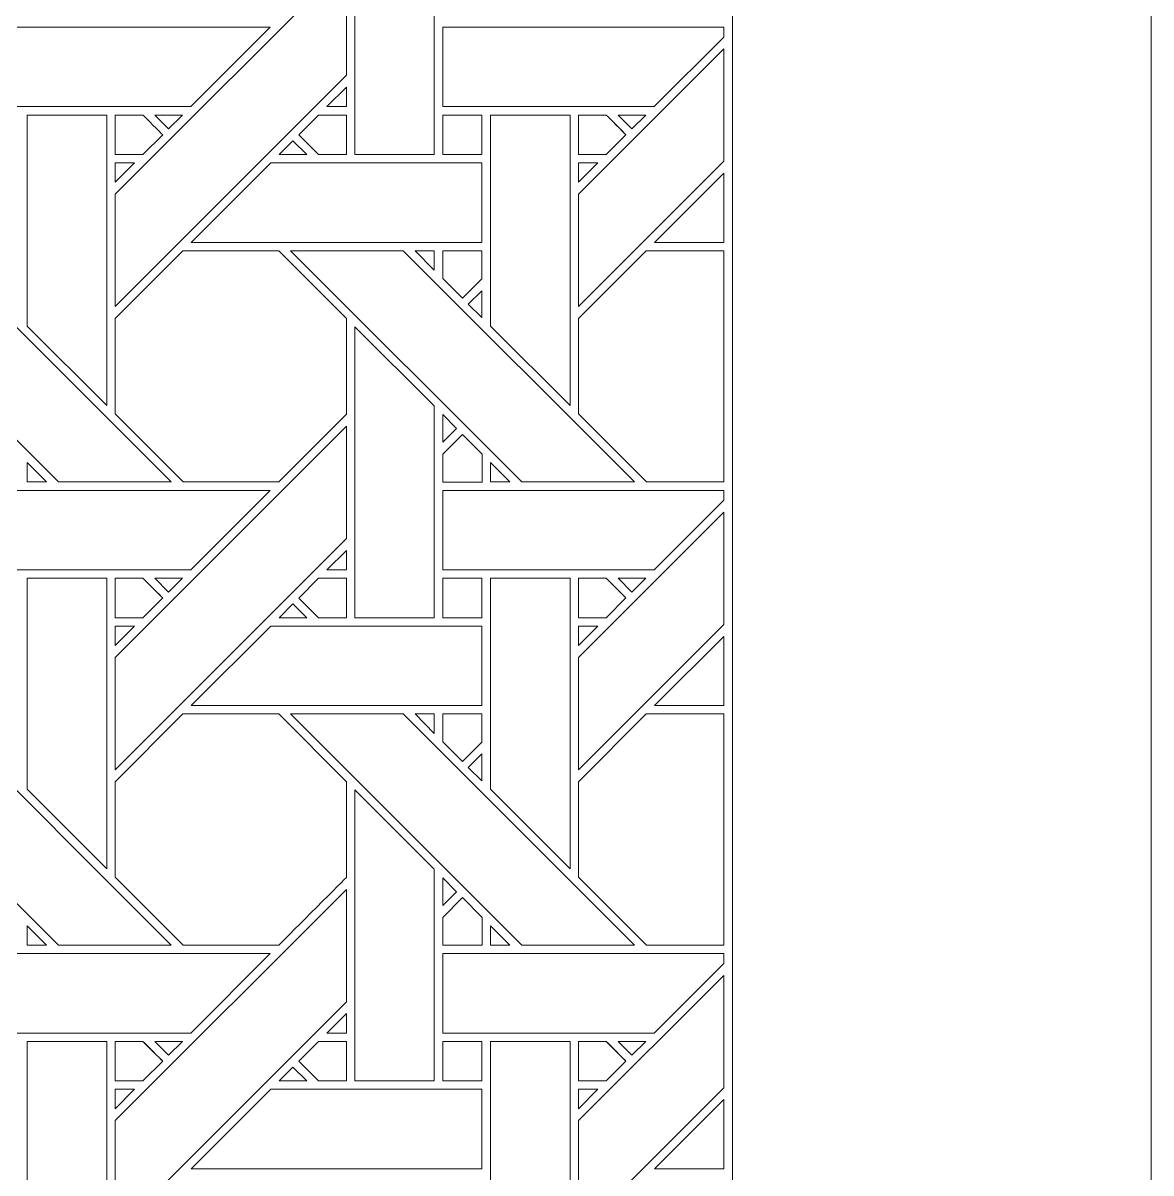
# Model space of a CAD drawing. Header units: inches. Extents: x 3.4 to 21.4, y 0.1 to 18.1.
# Drawn here: x 19.073 to 21.383, y 8.866 to 11.221 of the extents above; entities that cross this region are included whole.
import ezdxf

# ---------------------------------------------------------------- set-up
doc = ezdxf.new("R2010")
doc.units = ezdxf.units.IN
doc.header["$MEASUREMENT"] = 0
doc.layers.add('Design', color=7, linetype='Continuous', lineweight=0)

msp = doc.modelspace()

# ---------------------------------------------------------------- linework, layer by layer
at = {"layer": 'Design'}
for points, knots in [([(3.3829, 18.0948), (3.3829, 18.0948), (3.3829, 0.0948), (3.3829, 0.0948), (3.3829, 0.0948), (21.3829, 0.0948), (21.3829, 0.0948), (21.3829, 0.0948), (21.3829, 18.0948), (21.3829, 18.0948), (21.3829, 18.0948), (3.3829, 18.0948), (3.3829, 18.0948)], [0, 0, 0, 0, 1, 1, 1, 2, 2, 2, 3, 3, 3, 4, 4, 4, 4]), ([(4.2402, 17.2374), (4.2402, 17.2374), (4.2402, 0.9521), (4.2402, 0.9521), (4.2402, 0.9521), (20.5255, 0.9521), (20.5255, 0.9521), (20.5255, 0.9521), (20.5255, 17.2374), (20.5255, 17.2374), (20.5255, 17.2374), (4.2402, 17.2374), (4.2402, 17.2374)], [0, 0, 0, 0, 1, 1, 1, 2, 2, 2, 3, 3, 3, 4, 4, 4, 4]), ([(19.7523, 10.9519), (19.7523, 10.9519), (19.7523, 11.5477), (19.7523, 11.5477), (19.7523, 11.5477), (19.9151, 11.3856), (19.9151, 11.3856), (19.9151, 11.3856), (19.9151, 10.9519), (19.9151, 10.9519), (19.9151, 10.9519), (19.7523, 10.9519), (19.7523, 10.9519)], [0, 0, 0, 0, 1, 1, 1, 2, 2, 2, 3, 3, 3, 4, 4, 4, 4]), ([(19.2615, 10.6404), (19.2615, 10.6404), (19.2615, 10.8705), (19.2615, 10.8705), (19.2615, 10.8705), (19.7352, 11.3441), (19.7352, 11.3441), (19.7352, 11.3441), (19.7352, 11.1141), (19.7352, 11.1141), (19.7352, 11.1141), (19.2615, 10.6404), (19.2615, 10.6404)], [0, 0, 0, 0, 1, 1, 1, 2, 2, 2, 3, 3, 3, 4, 4, 4, 4]), ([(19.4166, 11.0499), (19.4166, 11.0499), (18.9836, 11.0499), (18.9836, 11.0499), (18.9836, 11.0499), (18.9836, 11.2126), (18.9836, 11.2126), (18.9836, 11.2126), (19.5793, 11.2126), (19.5793, 11.2126), (19.5793, 11.2126), (19.4166, 11.0499), (19.4166, 11.0499)], [0, 0, 0, 0, 1, 1, 1, 2, 2, 2, 3, 3, 3, 4, 4, 4, 4]), ([(20.5079, 11.1924), (20.5079, 11.1924), (20.3653, 11.0499), (20.3653, 11.0499), (20.3653, 11.0499), (19.9324, 11.0499), (19.9324, 11.0499), (19.9324, 11.0499), (19.9324, 11.2126), (19.9324, 11.2126), (19.9324, 11.2126), (20.5079, 11.2126), (20.5079, 11.2126), (20.5079, 11.2126), (20.5079, 11.1924), (20.5079, 11.1924)], [0, 0, 0, 0, 1, 1, 1, 2, 2, 2, 3, 3, 3, 4, 4, 4, 5, 5, 5, 5]), ([(20.2102, 10.6404), (20.2102, 10.6404), (20.2102, 10.8705), (20.2102, 10.8705), (20.2102, 10.8705), (20.5079, 11.1681), (20.5079, 11.1681), (20.5079, 11.1681), (20.5079, 10.9381), (20.5079, 10.9381), (20.5079, 10.9381), (20.2102, 10.6404), (20.2102, 10.6404)], [0, 0, 0, 0, 1, 1, 1, 2, 2, 2, 3, 3, 3, 4, 4, 4, 4]), ([(19.7352, 11.0897), (19.7352, 11.0897), (19.7352, 11.0499), (19.7352, 11.0499), (19.7352, 11.0499), (19.6954, 11.0499), (19.6954, 11.0499), (19.6954, 11.0499), (19.7352, 11.0897), (19.7352, 11.0897)], [0, 0, 0, 0, 1, 1, 1, 2, 2, 2, 3, 3, 3, 3]), ([(19.0814, 10.6004), (19.0814, 10.6004), (19.0814, 11.0326), (19.0814, 11.0326), (19.0814, 11.0326), (19.2443, 11.0326), (19.2443, 11.0326), (19.2443, 11.0326), (19.2443, 10.4375), (19.2443, 10.4375), (19.2443, 10.4375), (19.0814, 10.6004), (19.0814, 10.6004)], [0, 0, 0, 0, 1, 1, 1, 2, 2, 2, 3, 3, 3, 4, 4, 4, 4]), ([(19.3186, 11.0327), (19.3237, 11.0276), (19.3545, 10.9967), (19.3589, 10.9923), (19.3589, 10.9923), (19.3185, 10.9519), (19.3185, 10.9519), (19.3185, 10.9519), (19.2615, 10.9519), (19.2615, 10.9519), (19.2615, 10.9519), (19.2615, 11.0327), (19.2615, 11.0327), (19.2615, 11.0327), (19.3186, 11.0327), (19.3186, 11.0327)], [0, 0, 0, 0, 1, 1, 1, 2, 2, 2, 3, 3, 3, 4, 4, 4, 5, 5, 5, 5]), ([(19.3589, 10.9923), (19.3589, 10.9923), (19.3185, 10.9519), (19.3185, 10.9519), (19.3185, 10.9519), (19.2615, 10.9519), (19.2615, 10.9519), (19.2615, 10.9519), (19.2615, 11.0327), (19.2615, 11.0327), (19.2615, 11.0327), (19.3186, 11.0327), (19.3186, 11.0327), (19.3238, 11.0275), (19.3546, 10.9966), (19.3589, 10.9923)], [0, 0, 0, 0, 1, 1, 1, 2, 2, 2, 3, 3, 3, 4, 4, 4, 5, 5, 5, 5]), ([(19.3429, 11.0326), (19.3429, 11.0326), (19.3994, 11.0326), (19.3994, 11.0326), (19.3994, 11.0326), (19.3711, 11.0045), (19.3711, 11.0045), (19.3711, 11.0045), (19.3429, 11.0326), (19.3429, 11.0326)], [0, 0, 0, 0, 1, 1, 1, 2, 2, 2, 3, 3, 3, 3]), ([(19.7352, 11.0327), (19.7352, 11.0327), (19.7352, 10.9519), (19.7352, 10.9519), (19.7352, 10.9519), (19.6781, 10.9519), (19.6781, 10.9519), (19.6781, 10.9519), (19.6377, 10.9923), (19.6377, 10.9923), (19.6377, 10.9923), (19.6782, 11.0327), (19.6782, 11.0327), (19.6782, 11.0327), (19.7352, 11.0327), (19.7352, 11.0327)], [0, 0, 0, 0, 1, 1, 1, 2, 2, 2, 3, 3, 3, 4, 4, 4, 5, 5, 5, 5]), ([(19.7352, 10.9519), (19.7352, 10.9519), (19.6781, 10.9519), (19.6781, 10.9519), (19.6781, 10.9519), (19.6377, 10.9923), (19.6377, 10.9923), (19.6377, 10.9923), (19.6782, 11.0327), (19.6782, 11.0327), (19.6782, 11.0327), (19.7352, 11.0327), (19.7352, 11.0327), (19.7352, 11.0327), (19.7352, 10.9519), (19.7352, 10.9519)], [0, 0, 0, 0, 1, 1, 1, 2, 2, 2, 3, 3, 3, 4, 4, 4, 5, 5, 5, 5]), ([(20.0127, 10.9519), (20.0127, 10.9519), (19.9324, 10.9519), (19.9324, 10.9519), (19.9324, 10.9519), (19.9324, 11.0327), (19.9324, 11.0327), (19.9324, 11.0327), (20.0127, 11.0327), (20.0127, 11.0327), (20.0127, 11.0327), (20.0127, 10.9519), (20.0127, 10.9519)], [0, 0, 0, 0, 1, 1, 1, 2, 2, 2, 3, 3, 3, 4, 4, 4, 4]), ([(19.9324, 10.9519), (19.9324, 10.9519), (19.9324, 11.0327), (19.9324, 11.0327), (19.9324, 11.0327), (20.0127, 11.0327), (20.0127, 11.0327), (20.0127, 11.0327), (20.0127, 10.9519), (20.0127, 10.9519), (20.0127, 10.9519), (19.9324, 10.9519), (19.9324, 10.9519)], [0, 0, 0, 0, 1, 1, 1, 2, 2, 2, 3, 3, 3, 4, 4, 4, 4]), ([(20.1931, 10.4375), (20.1931, 10.4375), (20.0302, 10.6004), (20.0302, 10.6004), (20.0302, 10.6004), (20.0302, 11.0326), (20.0302, 11.0326), (20.0302, 11.0326), (20.1931, 11.0326), (20.1931, 11.0326), (20.1931, 11.0326), (20.1931, 10.4375), (20.1931, 10.4375)], [0, 0, 0, 0, 1, 1, 1, 2, 2, 2, 3, 3, 3, 4, 4, 4, 4]), ([(20.2673, 11.0327), (20.2725, 11.0276), (20.3032, 10.9967), (20.3077, 10.9923), (20.3077, 10.9923), (20.2672, 10.9519), (20.2672, 10.9519), (20.2672, 10.9519), (20.2103, 10.9519), (20.2103, 10.9519), (20.2103, 10.9519), (20.2103, 11.0327), (20.2103, 11.0327), (20.2103, 11.0327), (20.2673, 11.0327), (20.2673, 11.0327)], [0, 0, 0, 0, 1, 1, 1, 2, 2, 2, 3, 3, 3, 4, 4, 4, 5, 5, 5, 5]), ([(20.2103, 10.9519), (20.2103, 10.9519), (20.2103, 11.0327), (20.2103, 11.0327), (20.2103, 11.0327), (20.2673, 11.0327), (20.2673, 11.0327), (20.2727, 11.0274), (20.3035, 10.9965), (20.3077, 10.9923), (20.3077, 10.9923), (20.2672, 10.9519), (20.2672, 10.9519), (20.2672, 10.9519), (20.2103, 10.9519), (20.2103, 10.9519)], [0, 0, 0, 0, 1, 1, 1, 2, 2, 2, 3, 3, 3, 4, 4, 4, 5, 5, 5, 5]), ([(20.2916, 11.0326), (20.2916, 11.0326), (20.3481, 11.0326), (20.3481, 11.0326), (20.3481, 11.0326), (20.3198, 11.0045), (20.3198, 11.0045), (20.3198, 11.0045), (20.2916, 11.0326), (20.2916, 11.0326)], [0, 0, 0, 0, 1, 1, 1, 2, 2, 2, 3, 3, 3, 3]), ([(19.6256, 10.9801), (19.6256, 10.9801), (19.6538, 10.9519), (19.6538, 10.9519), (19.6538, 10.9519), (19.5973, 10.9519), (19.5973, 10.9519), (19.5973, 10.9519), (19.6256, 10.9801), (19.6256, 10.9801)], [0, 0, 0, 0, 1, 1, 1, 2, 2, 2, 3, 3, 3, 3]), ([(19.3013, 10.9347), (19.3013, 10.9347), (19.2615, 10.8949), (19.2615, 10.8949), (19.2615, 10.8949), (19.2615, 10.9347), (19.2615, 10.9347), (19.2615, 10.9347), (19.3013, 10.9347), (19.3013, 10.9347)], [0, 0, 0, 0, 1, 1, 1, 2, 2, 2, 3, 3, 3, 3]), ([(20.0126, 10.9347), (20.0126, 10.9347), (20.0126, 10.7719), (20.0126, 10.7719), (20.0126, 10.7719), (19.4173, 10.7719), (19.4173, 10.7719), (19.4173, 10.7719), (19.5802, 10.9347), (19.5802, 10.9347), (19.5802, 10.9347), (20.0126, 10.9347), (20.0126, 10.9347)], [0, 0, 0, 0, 1, 1, 1, 2, 2, 2, 3, 3, 3, 4, 4, 4, 4]), ([(20.2501, 10.9347), (20.2501, 10.9347), (20.2102, 10.8949), (20.2102, 10.8949), (20.2102, 10.8949), (20.2102, 10.9347), (20.2102, 10.9347), (20.2102, 10.9347), (20.2501, 10.9347), (20.2501, 10.9347)], [0, 0, 0, 0, 1, 1, 1, 2, 2, 2, 3, 3, 3, 3]), ([(20.3661, 10.7719), (20.3661, 10.7719), (20.5079, 10.9137), (20.5079, 10.9137), (20.5079, 10.9137), (20.5079, 10.7719), (20.5079, 10.7719), (20.5079, 10.7719), (20.3661, 10.7719), (20.3661, 10.7719)], [0, 0, 0, 0, 1, 1, 1, 2, 2, 2, 3, 3, 3, 3]), ([(19.1455, 10.2811), (19.1455, 10.2811), (18.6719, 10.7548), (18.6719, 10.7548), (18.6719, 10.7548), (18.9029, 10.7548), (18.9029, 10.7548), (18.9029, 10.7548), (19.3765, 10.2811), (19.3765, 10.2811), (19.3765, 10.2811), (19.1455, 10.2811), (19.1455, 10.2811)], [0, 0, 0, 0, 1, 1, 1, 2, 2, 2, 3, 3, 3, 4, 4, 4, 4]), ([(19.4002, 10.7548), (19.4002, 10.7548), (19.5965, 10.7548), (19.5965, 10.7548), (19.5965, 10.7548), (19.7352, 10.6161), (19.7352, 10.6161), (19.7352, 10.6161), (19.7352, 10.4199), (19.7352, 10.4199), (19.7174, 10.4019), (19.6055, 10.2902), (19.5965, 10.2812), (19.5965, 10.2812), (19.4008, 10.2812), (19.4008, 10.2812), (19.4008, 10.2812), (19.2615, 10.4204), (19.2615, 10.4204), (19.2615, 10.4204), (19.2615, 10.6161), (19.2615, 10.6161), (19.2615, 10.6161), (19.4002, 10.7548), (19.4002, 10.7548)], [0, 0, 0, 0, 1, 1, 1, 2, 2, 2, 3, 3, 3, 4, 4, 4, 5, 5, 5, 6, 6, 6, 7, 7, 7, 8, 8, 8, 8]), ([(19.7352, 10.4199), (19.7173, 10.4018), (19.6054, 10.2901), (19.5965, 10.2812), (19.5965, 10.2812), (19.4008, 10.2812), (19.4008, 10.2812), (19.4008, 10.2812), (19.2615, 10.4204), (19.2615, 10.4204), (19.2615, 10.4204), (19.2615, 10.6161), (19.2615, 10.6161), (19.2615, 10.6161), (19.4002, 10.7548), (19.4002, 10.7548), (19.4002, 10.7548), (19.5965, 10.7548), (19.5965, 10.7548), (19.5965, 10.7548), (19.7352, 10.6161), (19.7352, 10.6161), (19.7352, 10.6161), (19.7352, 10.4199), (19.7352, 10.4199)], [0, 0, 0, 0, 1, 1, 1, 2, 2, 2, 3, 3, 3, 4, 4, 4, 5, 5, 5, 6, 6, 6, 7, 7, 7, 8, 8, 8, 8]), ([(20.0942, 10.2811), (20.0942, 10.2811), (19.6206, 10.7548), (19.6206, 10.7548), (19.6206, 10.7548), (19.8516, 10.7548), (19.8516, 10.7548), (19.8516, 10.7548), (20.3252, 10.2811), (20.3252, 10.2811), (20.3252, 10.2811), (20.0942, 10.2811), (20.0942, 10.2811)], [0, 0, 0, 0, 1, 1, 1, 2, 2, 2, 3, 3, 3, 4, 4, 4, 4]), ([(19.9151, 10.7548), (19.9151, 10.7548), (19.9151, 10.715), (19.9151, 10.715), (19.9151, 10.715), (19.8757, 10.7548), (19.8757, 10.7548), (19.8757, 10.7548), (19.9151, 10.7548), (19.9151, 10.7548)], [0, 0, 0, 0, 1, 1, 1, 2, 2, 2, 3, 3, 3, 3]), ([(20.0127, 10.7548), (20.0127, 10.7548), (20.0127, 10.6972), (20.0127, 10.6972), (20.0127, 10.6972), (19.9727, 10.6573), (19.9727, 10.6573), (19.9727, 10.6573), (19.9324, 10.6976), (19.9324, 10.6976), (19.9324, 10.6976), (19.9324, 10.7548), (19.9324, 10.7548), (19.9324, 10.7548), (20.0127, 10.7548), (20.0127, 10.7548)], [0, 0, 0, 0, 1, 1, 1, 2, 2, 2, 3, 3, 3, 4, 4, 4, 5, 5, 5, 5]), ([(19.9727, 10.6573), (19.9727, 10.6573), (19.9324, 10.6976), (19.9324, 10.6976), (19.9324, 10.6976), (19.9324, 10.7548), (19.9324, 10.7548), (19.9324, 10.7548), (20.0127, 10.7548), (20.0127, 10.7548), (20.0127, 10.7548), (20.0127, 10.6972), (20.0127, 10.6972), (20.0127, 10.6972), (19.9727, 10.6573), (19.9727, 10.6573)], [0, 0, 0, 0, 1, 1, 1, 2, 2, 2, 3, 3, 3, 4, 4, 4, 5, 5, 5, 5]), ([(20.349, 10.7548), (20.349, 10.7548), (20.5079, 10.7548), (20.5079, 10.7548), (20.5079, 10.7548), (20.5079, 10.2812), (20.5079, 10.2812), (20.5079, 10.2812), (20.3495, 10.2812), (20.3495, 10.2812), (20.3495, 10.2812), (20.2103, 10.4204), (20.2103, 10.4204), (20.2103, 10.4204), (20.2103, 10.6161), (20.2103, 10.6161), (20.2103, 10.6161), (20.349, 10.7548), (20.349, 10.7548)], [0, 0, 0, 0, 1, 1, 1, 2, 2, 2, 3, 3, 3, 4, 4, 4, 5, 5, 5, 6, 6, 6, 6]), ([(20.3495, 10.2812), (20.3495, 10.2812), (20.2103, 10.4204), (20.2103, 10.4204), (20.2103, 10.4204), (20.2103, 10.6161), (20.2103, 10.6161), (20.2103, 10.6161), (20.349, 10.7548), (20.349, 10.7548), (20.349, 10.7548), (20.5079, 10.7548), (20.5079, 10.7548), (20.5079, 10.7548), (20.5079, 10.2812), (20.5079, 10.2812), (20.5079, 10.2812), (20.3495, 10.2812), (20.3495, 10.2812)], [0, 0, 0, 0, 1, 1, 1, 2, 2, 2, 3, 3, 3, 4, 4, 4, 5, 5, 5, 6, 6, 6, 6]), ([(20.0126, 10.6729), (20.0126, 10.6729), (20.0126, 10.6178), (20.0126, 10.6178), (20.0126, 10.6178), (19.9848, 10.6452), (19.9848, 10.6452), (19.9848, 10.6452), (20.0126, 10.6729), (20.0126, 10.6729)], [0, 0, 0, 0, 1, 1, 1, 2, 2, 2, 3, 3, 3, 3]), ([(19.7523, 10.0031), (19.7523, 10.0031), (19.7523, 10.599), (19.7523, 10.599), (19.7523, 10.599), (19.9151, 10.4368), (19.9151, 10.4368), (19.9151, 10.4368), (19.9151, 10.0031), (19.9151, 10.0031), (19.9151, 10.0031), (19.7523, 10.0031), (19.7523, 10.0031)], [0, 0, 0, 0, 1, 1, 1, 2, 2, 2, 3, 3, 3, 4, 4, 4, 4]), ([(19.9324, 10.3626), (19.9324, 10.3626), (19.9324, 10.4193), (19.9324, 10.4193), (19.9324, 10.4193), (19.9605, 10.3908), (19.9605, 10.3908), (19.9605, 10.3908), (19.9324, 10.3626), (19.9324, 10.3626)], [0, 0, 0, 0, 1, 1, 1, 2, 2, 2, 3, 3, 3, 3]), ([(19.2615, 9.6917), (19.2615, 9.6917), (19.2615, 9.9218), (19.2615, 9.9218), (19.2615, 9.9218), (19.7352, 10.3954), (19.7352, 10.3954), (19.7352, 10.3954), (19.7352, 10.1654), (19.7352, 10.1654), (19.7352, 10.1654), (19.2615, 9.6917), (19.2615, 9.6917)], [0, 0, 0, 0, 1, 1, 1, 2, 2, 2, 3, 3, 3, 4, 4, 4, 4]), ([(19.9324, 10.2809), (19.9324, 10.2809), (19.9324, 10.3382), (19.9324, 10.3382), (19.9324, 10.3382), (19.9727, 10.3785), (19.9727, 10.3785), (19.9727, 10.3785), (20.0131, 10.3382), (20.0131, 10.3382), (20.0131, 10.3382), (20.0131, 10.2809), (20.0131, 10.2809), (20.0131, 10.2809), (19.9324, 10.2809), (19.9324, 10.2809)], [0, 0, 0, 0, 1, 1, 1, 2, 2, 2, 3, 3, 3, 4, 4, 4, 5, 5, 5, 5]), ([(19.9727, 10.3785), (19.9727, 10.3785), (20.0131, 10.3382), (20.0131, 10.3382), (20.0131, 10.3382), (20.0131, 10.2809), (20.0131, 10.2809), (20.0131, 10.2809), (19.9324, 10.2809), (19.9324, 10.2809), (19.9324, 10.2809), (19.9324, 10.3382), (19.9324, 10.3382), (19.9324, 10.3382), (19.9727, 10.3785), (19.9727, 10.3785)], [0, 0, 0, 0, 1, 1, 1, 2, 2, 2, 3, 3, 3, 4, 4, 4, 5, 5, 5, 5]), ([(19.0815, 10.2811), (19.0815, 10.2811), (19.0815, 10.3209), (19.0815, 10.3209), (19.0815, 10.3209), (19.1213, 10.2811), (19.1213, 10.2811), (19.1213, 10.2811), (19.0815, 10.2811), (19.0815, 10.2811)], [0, 0, 0, 0, 1, 1, 1, 2, 2, 2, 3, 3, 3, 3]), ([(20.0303, 10.2811), (20.0303, 10.2811), (20.0303, 10.3209), (20.0303, 10.3209), (20.0303, 10.3209), (20.07, 10.2811), (20.07, 10.2811), (20.07, 10.2811), (20.0303, 10.2811), (20.0303, 10.2811)], [0, 0, 0, 0, 1, 1, 1, 2, 2, 2, 3, 3, 3, 3]), ([(19.4166, 10.1012), (19.4166, 10.1012), (18.9836, 10.1012), (18.9836, 10.1012), (18.9836, 10.1012), (18.9836, 10.2639), (18.9836, 10.2639), (18.9836, 10.2639), (19.5793, 10.2639), (19.5793, 10.2639), (19.5793, 10.2639), (19.4166, 10.1012), (19.4166, 10.1012)], [0, 0, 0, 0, 1, 1, 1, 2, 2, 2, 3, 3, 3, 4, 4, 4, 4]), ([(20.5079, 10.2437), (20.5079, 10.2437), (20.3653, 10.1012), (20.3653, 10.1012), (20.3653, 10.1012), (19.9324, 10.1012), (19.9324, 10.1012), (19.9324, 10.1012), (19.9324, 10.2639), (19.9324, 10.2639), (19.9324, 10.2639), (20.5079, 10.2639), (20.5079, 10.2639), (20.5079, 10.2639), (20.5079, 10.2437), (20.5079, 10.2437)], [0, 0, 0, 0, 1, 1, 1, 2, 2, 2, 3, 3, 3, 4, 4, 4, 5, 5, 5, 5]), ([(20.2102, 9.6917), (20.2102, 9.6917), (20.2102, 9.9218), (20.2102, 9.9218), (20.2102, 9.9218), (20.5079, 10.2194), (20.5079, 10.2194), (20.5079, 10.2194), (20.5079, 9.9893), (20.5079, 9.9893), (20.5079, 9.9893), (20.2102, 9.6917), (20.2102, 9.6917)], [0, 0, 0, 0, 1, 1, 1, 2, 2, 2, 3, 3, 3, 4, 4, 4, 4]), ([(19.7352, 10.141), (19.7352, 10.141), (19.7352, 10.1012), (19.7352, 10.1012), (19.7352, 10.1012), (19.6954, 10.1012), (19.6954, 10.1012), (19.6954, 10.1012), (19.7352, 10.141), (19.7352, 10.141)], [0, 0, 0, 0, 1, 1, 1, 2, 2, 2, 3, 3, 3, 3]), ([(19.0814, 9.6517), (19.0814, 9.6517), (19.0814, 10.0839), (19.0814, 10.0839), (19.0814, 10.0839), (19.2443, 10.0839), (19.2443, 10.0839), (19.2443, 10.0839), (19.2443, 9.4888), (19.2443, 9.4888), (19.2443, 9.4888), (19.0814, 9.6517), (19.0814, 9.6517)], [0, 0, 0, 0, 1, 1, 1, 2, 2, 2, 3, 3, 3, 4, 4, 4, 4]), ([(19.3186, 10.0839), (19.3237, 10.0788), (19.3545, 10.048), (19.3589, 10.0436), (19.3589, 10.0436), (19.3185, 10.0032), (19.3185, 10.0032), (19.3185, 10.0032), (19.2615, 10.0032), (19.2615, 10.0032), (19.2615, 10.0032), (19.2615, 10.0839), (19.2615, 10.0839), (19.2615, 10.0839), (19.3186, 10.0839), (19.3186, 10.0839)], [0, 0, 0, 0, 1, 1, 1, 2, 2, 2, 3, 3, 3, 4, 4, 4, 5, 5, 5, 5]), ([(19.3589, 10.0436), (19.3589, 10.0436), (19.3185, 10.0032), (19.3185, 10.0032), (19.3185, 10.0032), (19.2615, 10.0032), (19.2615, 10.0032), (19.2615, 10.0032), (19.2615, 10.0839), (19.2615, 10.0839), (19.2615, 10.0839), (19.3186, 10.0839), (19.3186, 10.0839), (19.3238, 10.0787), (19.3546, 10.0479), (19.3589, 10.0436)], [0, 0, 0, 0, 1, 1, 1, 2, 2, 2, 3, 3, 3, 4, 4, 4, 5, 5, 5, 5]), ([(19.3429, 10.0839), (19.3429, 10.0839), (19.3994, 10.0839), (19.3994, 10.0839), (19.3994, 10.0839), (19.3711, 10.0557), (19.3711, 10.0557), (19.3711, 10.0557), (19.3429, 10.0839), (19.3429, 10.0839)], [0, 0, 0, 0, 1, 1, 1, 2, 2, 2, 3, 3, 3, 3]), ([(19.7352, 10.084), (19.7352, 10.084), (19.7352, 10.0031), (19.7352, 10.0031), (19.7352, 10.0031), (19.6781, 10.0031), (19.6781, 10.0031), (19.6781, 10.0031), (19.6377, 10.0435), (19.6377, 10.0435), (19.6377, 10.0435), (19.6782, 10.084), (19.6782, 10.084), (19.6782, 10.084), (19.7352, 10.084), (19.7352, 10.084)], [0, 0, 0, 0, 1, 1, 1, 2, 2, 2, 3, 3, 3, 4, 4, 4, 5, 5, 5, 5]), ([(19.7352, 10.0031), (19.7352, 10.0031), (19.6781, 10.0031), (19.6781, 10.0031), (19.6781, 10.0031), (19.6377, 10.0435), (19.6377, 10.0435), (19.6377, 10.0435), (19.6782, 10.084), (19.6782, 10.084), (19.6782, 10.084), (19.7352, 10.084), (19.7352, 10.084), (19.7352, 10.084), (19.7352, 10.0031), (19.7352, 10.0031)], [0, 0, 0, 0, 1, 1, 1, 2, 2, 2, 3, 3, 3, 4, 4, 4, 5, 5, 5, 5]), ([(20.0127, 10.0031), (20.0127, 10.0031), (19.9324, 10.0031), (19.9324, 10.0031), (19.9324, 10.0031), (19.9324, 10.0839), (19.9324, 10.0839), (19.9324, 10.0839), (20.0127, 10.0839), (20.0127, 10.0839), (20.0127, 10.0839), (20.0127, 10.0031), (20.0127, 10.0031)], [0, 0, 0, 0, 1, 1, 1, 2, 2, 2, 3, 3, 3, 4, 4, 4, 4]), ([(19.9324, 10.0031), (19.9324, 10.0031), (19.9324, 10.0839), (19.9324, 10.0839), (19.9324, 10.0839), (20.0127, 10.0839), (20.0127, 10.0839), (20.0127, 10.0839), (20.0127, 10.0031), (20.0127, 10.0031), (20.0127, 10.0031), (19.9324, 10.0031), (19.9324, 10.0031)], [0, 0, 0, 0, 1, 1, 1, 2, 2, 2, 3, 3, 3, 4, 4, 4, 4]), ([(20.1931, 9.4888), (20.1931, 9.4888), (20.0302, 9.6517), (20.0302, 9.6517), (20.0302, 9.6517), (20.0302, 10.0839), (20.0302, 10.0839), (20.0302, 10.0839), (20.1931, 10.0839), (20.1931, 10.0839), (20.1931, 10.0839), (20.1931, 9.4888), (20.1931, 9.4888)], [0, 0, 0, 0, 1, 1, 1, 2, 2, 2, 3, 3, 3, 4, 4, 4, 4]), ([(20.2673, 10.0839), (20.2725, 10.0788), (20.3032, 10.048), (20.3077, 10.0436), (20.3077, 10.0436), (20.2672, 10.0032), (20.2672, 10.0032), (20.2672, 10.0032), (20.2103, 10.0032), (20.2103, 10.0032), (20.2103, 10.0032), (20.2103, 10.0839), (20.2103, 10.0839), (20.2103, 10.0839), (20.2673, 10.0839), (20.2673, 10.0839)], [0, 0, 0, 0, 1, 1, 1, 2, 2, 2, 3, 3, 3, 4, 4, 4, 5, 5, 5, 5]), ([(20.2103, 10.0032), (20.2103, 10.0032), (20.2103, 10.0839), (20.2103, 10.0839), (20.2103, 10.0839), (20.2673, 10.0839), (20.2673, 10.0839), (20.2727, 10.0786), (20.3035, 10.0477), (20.3077, 10.0436), (20.3077, 10.0436), (20.2672, 10.0032), (20.2672, 10.0032), (20.2672, 10.0032), (20.2103, 10.0032), (20.2103, 10.0032)], [0, 0, 0, 0, 1, 1, 1, 2, 2, 2, 3, 3, 3, 4, 4, 4, 5, 5, 5, 5]), ([(20.2916, 10.0839), (20.2916, 10.0839), (20.3481, 10.0839), (20.3481, 10.0839), (20.3481, 10.0839), (20.3198, 10.0557), (20.3198, 10.0557), (20.3198, 10.0557), (20.2916, 10.0839), (20.2916, 10.0839)], [0, 0, 0, 0, 1, 1, 1, 2, 2, 2, 3, 3, 3, 3]), ([(19.6256, 10.0314), (19.6256, 10.0314), (19.6538, 10.0031), (19.6538, 10.0031), (19.6538, 10.0031), (19.5973, 10.0031), (19.5973, 10.0031), (19.5973, 10.0031), (19.6256, 10.0314), (19.6256, 10.0314)], [0, 0, 0, 0, 1, 1, 1, 2, 2, 2, 3, 3, 3, 3]), ([(19.3013, 9.986), (19.3013, 9.986), (19.2615, 9.9462), (19.2615, 9.9462), (19.2615, 9.9462), (19.2615, 9.986), (19.2615, 9.986), (19.2615, 9.986), (19.3013, 9.986), (19.3013, 9.986)], [0, 0, 0, 0, 1, 1, 1, 2, 2, 2, 3, 3, 3, 3]), ([(20.0126, 9.986), (20.0126, 9.986), (20.0126, 9.8232), (20.0126, 9.8232), (20.0126, 9.8232), (19.4173, 9.8232), (19.4173, 9.8232), (19.4173, 9.8232), (19.5802, 9.986), (19.5802, 9.986), (19.5802, 9.986), (20.0126, 9.986), (20.0126, 9.986)], [0, 0, 0, 0, 1, 1, 1, 2, 2, 2, 3, 3, 3, 4, 4, 4, 4]), ([(20.2501, 9.986), (20.2501, 9.986), (20.2102, 9.9462), (20.2102, 9.9462), (20.2102, 9.9462), (20.2102, 9.986), (20.2102, 9.986), (20.2102, 9.986), (20.2501, 9.986), (20.2501, 9.986)], [0, 0, 0, 0, 1, 1, 1, 2, 2, 2, 3, 3, 3, 3]), ([(20.3661, 9.8232), (20.3661, 9.8232), (20.5079, 9.965), (20.5079, 9.965), (20.5079, 9.965), (20.5079, 9.8232), (20.5079, 9.8232), (20.5079, 9.8232), (20.3661, 9.8232), (20.3661, 9.8232)], [0, 0, 0, 0, 1, 1, 1, 2, 2, 2, 3, 3, 3, 3]), ([(19.1455, 9.3324), (19.1455, 9.3324), (18.6719, 9.8061), (18.6719, 9.8061), (18.6719, 9.8061), (18.9029, 9.8061), (18.9029, 9.8061), (18.9029, 9.8061), (19.3765, 9.3324), (19.3765, 9.3324), (19.3765, 9.3324), (19.1455, 9.3324), (19.1455, 9.3324)], [0, 0, 0, 0, 1, 1, 1, 2, 2, 2, 3, 3, 3, 4, 4, 4, 4]), ([(19.4002, 9.8061), (19.4002, 9.8061), (19.5965, 9.8061), (19.5965, 9.8061), (19.5965, 9.8061), (19.7352, 9.6673), (19.7352, 9.6673), (19.7352, 9.6673), (19.7352, 9.4711), (19.7352, 9.4711), (19.7174, 9.4532), (19.6055, 9.3414), (19.5965, 9.3324), (19.5965, 9.3324), (19.4008, 9.3324), (19.4008, 9.3324), (19.4008, 9.3324), (19.2615, 9.4717), (19.2615, 9.4717), (19.2615, 9.4717), (19.2615, 9.6673), (19.2615, 9.6673), (19.2615, 9.6673), (19.4002, 9.8061), (19.4002, 9.8061)], [0, 0, 0, 0, 1, 1, 1, 2, 2, 2, 3, 3, 3, 4, 4, 4, 5, 5, 5, 6, 6, 6, 7, 7, 7, 8, 8, 8, 8]), ([(19.7352, 9.4711), (19.7174, 9.4532), (19.6055, 9.3414), (19.5965, 9.3324), (19.5965, 9.3324), (19.4008, 9.3324), (19.4008, 9.3324), (19.4008, 9.3324), (19.2615, 9.4717), (19.2615, 9.4717), (19.2615, 9.4717), (19.2615, 9.6673), (19.2615, 9.6673), (19.2615, 9.6673), (19.4002, 9.8061), (19.4002, 9.8061), (19.4002, 9.8061), (19.5965, 9.8061), (19.5965, 9.8061), (19.5965, 9.8061), (19.7352, 9.6673), (19.7352, 9.6673), (19.7352, 9.6673), (19.7352, 9.4711), (19.7352, 9.4711)], [0, 0, 0, 0, 1, 1, 1, 2, 2, 2, 3, 3, 3, 4, 4, 4, 5, 5, 5, 6, 6, 6, 7, 7, 7, 8, 8, 8, 8]), ([(20.0942, 9.3324), (20.0942, 9.3324), (19.6206, 9.8061), (19.6206, 9.8061), (19.6206, 9.8061), (19.8516, 9.8061), (19.8516, 9.8061), (19.8516, 9.8061), (20.3252, 9.3324), (20.3252, 9.3324), (20.3252, 9.3324), (20.0942, 9.3324), (20.0942, 9.3324)], [0, 0, 0, 0, 1, 1, 1, 2, 2, 2, 3, 3, 3, 4, 4, 4, 4]), ([(19.9151, 9.8061), (19.9151, 9.8061), (19.9151, 9.7662), (19.9151, 9.7662), (19.9151, 9.7662), (19.8757, 9.8061), (19.8757, 9.8061), (19.8757, 9.8061), (19.9151, 9.8061), (19.9151, 9.8061)], [0, 0, 0, 0, 1, 1, 1, 2, 2, 2, 3, 3, 3, 3]), ([(20.0127, 9.8061), (20.0127, 9.8061), (20.0127, 9.7485), (20.0127, 9.7485), (20.0127, 9.7485), (19.9727, 9.7085), (19.9727, 9.7085), (19.9727, 9.7085), (19.9324, 9.7489), (19.9324, 9.7489), (19.9324, 9.7489), (19.9324, 9.8061), (19.9324, 9.8061), (19.9324, 9.8061), (20.0127, 9.8061), (20.0127, 9.8061)], [0, 0, 0, 0, 1, 1, 1, 2, 2, 2, 3, 3, 3, 4, 4, 4, 5, 5, 5, 5]), ([(19.9727, 9.7085), (19.9727, 9.7085), (19.9324, 9.7489), (19.9324, 9.7489), (19.9324, 9.7489), (19.9324, 9.8061), (19.9324, 9.8061), (19.9324, 9.8061), (20.0127, 9.8061), (20.0127, 9.8061), (20.0127, 9.8061), (20.0127, 9.7485), (20.0127, 9.7485), (20.0127, 9.7485), (19.9727, 9.7085), (19.9727, 9.7085)], [0, 0, 0, 0, 1, 1, 1, 2, 2, 2, 3, 3, 3, 4, 4, 4, 5, 5, 5, 5]), ([(20.349, 9.8061), (20.349, 9.8061), (20.5079, 9.8061), (20.5079, 9.8061), (20.5079, 9.8061), (20.5079, 9.3324), (20.5079, 9.3324), (20.5079, 9.3324), (20.3495, 9.3324), (20.3495, 9.3324), (20.3495, 9.3324), (20.2103, 9.4717), (20.2103, 9.4717), (20.2103, 9.4717), (20.2103, 9.6673), (20.2103, 9.6673), (20.2103, 9.6673), (20.349, 9.8061), (20.349, 9.8061)], [0, 0, 0, 0, 1, 1, 1, 2, 2, 2, 3, 3, 3, 4, 4, 4, 5, 5, 5, 6, 6, 6, 6]), ([(20.3495, 9.3324), (20.3495, 9.3324), (20.2103, 9.4717), (20.2103, 9.4717), (20.2103, 9.4717), (20.2103, 9.6673), (20.2103, 9.6673), (20.2103, 9.6673), (20.349, 9.8061), (20.349, 9.8061), (20.349, 9.8061), (20.5079, 9.8061), (20.5079, 9.8061), (20.5079, 9.8061), (20.5079, 9.3324), (20.5079, 9.3324), (20.5079, 9.3324), (20.3495, 9.3324), (20.3495, 9.3324)], [0, 0, 0, 0, 1, 1, 1, 2, 2, 2, 3, 3, 3, 4, 4, 4, 5, 5, 5, 6, 6, 6, 6]), ([(20.0126, 9.7242), (20.0126, 9.7242), (20.0126, 9.6691), (20.0126, 9.6691), (20.0126, 9.6691), (19.9848, 9.6964), (19.9848, 9.6964), (19.9848, 9.6964), (20.0126, 9.7242), (20.0126, 9.7242)], [0, 0, 0, 0, 1, 1, 1, 2, 2, 2, 3, 3, 3, 3]), ([(19.7523, 9.0544), (19.7523, 9.0544), (19.7523, 9.6503), (19.7523, 9.6503), (19.7523, 9.6503), (19.9151, 9.4881), (19.9151, 9.4881), (19.9151, 9.4881), (19.9151, 9.0544), (19.9151, 9.0544), (19.9151, 9.0544), (19.7523, 9.0544), (19.7523, 9.0544)], [0, 0, 0, 0, 1, 1, 1, 2, 2, 2, 3, 3, 3, 4, 4, 4, 4]), ([(19.9324, 9.4138), (19.9324, 9.4138), (19.9324, 9.4706), (19.9324, 9.4706), (19.9324, 9.4706), (19.9605, 9.442), (19.9605, 9.442), (19.9605, 9.442), (19.9324, 9.4138), (19.9324, 9.4138)], [0, 0, 0, 0, 1, 1, 1, 2, 2, 2, 3, 3, 3, 3]), ([(19.2615, 8.743), (19.2615, 8.743), (19.2615, 8.9731), (19.2615, 8.9731), (19.2615, 8.9731), (19.7352, 9.4467), (19.7352, 9.4467), (19.7352, 9.4467), (19.7352, 9.2166), (19.7352, 9.2166), (19.7352, 9.2166), (19.2615, 8.743), (19.2615, 8.743)], [0, 0, 0, 0, 1, 1, 1, 2, 2, 2, 3, 3, 3, 4, 4, 4, 4]), ([(19.9324, 9.3322), (19.9324, 9.3322), (19.9324, 9.3895), (19.9324, 9.3895), (19.9324, 9.3895), (19.9727, 9.4298), (19.9727, 9.4298), (19.9727, 9.4298), (20.0131, 9.3895), (20.0131, 9.3895), (20.0131, 9.3895), (20.0131, 9.3322), (20.0131, 9.3322), (20.0131, 9.3322), (19.9324, 9.3322), (19.9324, 9.3322)], [0, 0, 0, 0, 1, 1, 1, 2, 2, 2, 3, 3, 3, 4, 4, 4, 5, 5, 5, 5]), ([(19.9727, 9.4298), (19.9727, 9.4298), (20.0131, 9.3895), (20.0131, 9.3895), (20.0131, 9.3895), (20.0131, 9.3322), (20.0131, 9.3322), (20.0131, 9.3322), (19.9324, 9.3322), (19.9324, 9.3322), (19.9324, 9.3322), (19.9324, 9.3895), (19.9324, 9.3895), (19.9324, 9.3895), (19.9727, 9.4298), (19.9727, 9.4298)], [0, 0, 0, 0, 1, 1, 1, 2, 2, 2, 3, 3, 3, 4, 4, 4, 5, 5, 5, 5]), ([(19.0815, 9.3324), (19.0815, 9.3324), (19.0815, 9.3722), (19.0815, 9.3722), (19.0815, 9.3722), (19.1213, 9.3324), (19.1213, 9.3324), (19.1213, 9.3324), (19.0815, 9.3324), (19.0815, 9.3324)], [0, 0, 0, 0, 1, 1, 1, 2, 2, 2, 3, 3, 3, 3]), ([(20.0303, 9.3324), (20.0303, 9.3324), (20.0303, 9.3722), (20.0303, 9.3722), (20.0303, 9.3722), (20.07, 9.3324), (20.07, 9.3324), (20.07, 9.3324), (20.0303, 9.3324), (20.0303, 9.3324)], [0, 0, 0, 0, 1, 1, 1, 2, 2, 2, 3, 3, 3, 3]), ([(19.4166, 9.1525), (19.4166, 9.1525), (18.9836, 9.1525), (18.9836, 9.1525), (18.9836, 9.1525), (18.9836, 9.3152), (18.9836, 9.3152), (18.9836, 9.3152), (19.5793, 9.3152), (19.5793, 9.3152), (19.5793, 9.3152), (19.4166, 9.1525), (19.4166, 9.1525)], [0, 0, 0, 0, 1, 1, 1, 2, 2, 2, 3, 3, 3, 4, 4, 4, 4]), ([(20.5079, 9.2949), (20.5079, 9.2949), (20.3653, 9.1525), (20.3653, 9.1525), (20.3653, 9.1525), (19.9324, 9.1525), (19.9324, 9.1525), (19.9324, 9.1525), (19.9324, 9.3152), (19.9324, 9.3152), (19.9324, 9.3152), (20.5079, 9.3152), (20.5079, 9.3152), (20.5079, 9.3152), (20.5079, 9.2949), (20.5079, 9.2949)], [0, 0, 0, 0, 1, 1, 1, 2, 2, 2, 3, 3, 3, 4, 4, 4, 5, 5, 5, 5]), ([(20.2102, 8.743), (20.2102, 8.743), (20.2102, 8.9731), (20.2102, 8.9731), (20.2102, 8.9731), (20.5079, 9.2707), (20.5079, 9.2707), (20.5079, 9.2707), (20.5079, 9.0406), (20.5079, 9.0406), (20.5079, 9.0406), (20.2102, 8.743), (20.2102, 8.743)], [0, 0, 0, 0, 1, 1, 1, 2, 2, 2, 3, 3, 3, 4, 4, 4, 4]), ([(19.7352, 9.1923), (19.7352, 9.1923), (19.7352, 9.1525), (19.7352, 9.1525), (19.7352, 9.1525), (19.6954, 9.1525), (19.6954, 9.1525), (19.6954, 9.1525), (19.7352, 9.1923), (19.7352, 9.1923)], [0, 0, 0, 0, 1, 1, 1, 2, 2, 2, 3, 3, 3, 3]), ([(19.0814, 8.703), (19.0814, 8.703), (19.0814, 9.1352), (19.0814, 9.1352), (19.0814, 9.1352), (19.2443, 9.1352), (19.2443, 9.1352), (19.2443, 9.1352), (19.2443, 8.5401), (19.2443, 8.5401), (19.2443, 8.5401), (19.0814, 8.703), (19.0814, 8.703)], [0, 0, 0, 0, 1, 1, 1, 2, 2, 2, 3, 3, 3, 4, 4, 4, 4]), ([(19.3186, 9.1352), (19.3237, 9.1301), (19.3545, 9.0993), (19.3589, 9.0948), (19.3589, 9.0948), (19.3185, 9.0544), (19.3185, 9.0544), (19.3185, 9.0544), (19.2615, 9.0544), (19.2615, 9.0544), (19.2615, 9.0544), (19.2615, 9.1352), (19.2615, 9.1352), (19.2615, 9.1352), (19.3186, 9.1352), (19.3186, 9.1352)], [0, 0, 0, 0, 1, 1, 1, 2, 2, 2, 3, 3, 3, 4, 4, 4, 5, 5, 5, 5]), ([(19.3589, 9.0948), (19.3589, 9.0948), (19.3185, 9.0544), (19.3185, 9.0544), (19.3185, 9.0544), (19.2615, 9.0544), (19.2615, 9.0544), (19.2615, 9.0544), (19.2615, 9.1352), (19.2615, 9.1352), (19.2615, 9.1352), (19.3186, 9.1352), (19.3186, 9.1352), (19.324, 9.1299), (19.3548, 9.099), (19.3589, 9.0948)], [0, 0, 0, 0, 1, 1, 1, 2, 2, 2, 3, 3, 3, 4, 4, 4, 5, 5, 5, 5]), ([(19.3429, 9.1352), (19.3429, 9.1352), (19.3994, 9.1352), (19.3994, 9.1352), (19.3994, 9.1352), (19.3711, 9.107), (19.3711, 9.107), (19.3711, 9.107), (19.3429, 9.1352), (19.3429, 9.1352)], [0, 0, 0, 0, 1, 1, 1, 2, 2, 2, 3, 3, 3, 3]), ([(19.7352, 9.1352), (19.7352, 9.1352), (19.7352, 9.0544), (19.7352, 9.0544), (19.7352, 9.0544), (19.6781, 9.0544), (19.6781, 9.0544), (19.6781, 9.0544), (19.6377, 9.0948), (19.6377, 9.0948), (19.6377, 9.0948), (19.6782, 9.1352), (19.6782, 9.1352), (19.6782, 9.1352), (19.7352, 9.1352), (19.7352, 9.1352)], [0, 0, 0, 0, 1, 1, 1, 2, 2, 2, 3, 3, 3, 4, 4, 4, 5, 5, 5, 5]), ([(19.7352, 9.0544), (19.7352, 9.0544), (19.6781, 9.0544), (19.6781, 9.0544), (19.6781, 9.0544), (19.6377, 9.0948), (19.6377, 9.0948), (19.6377, 9.0948), (19.6782, 9.1352), (19.6782, 9.1352), (19.6782, 9.1352), (19.7352, 9.1352), (19.7352, 9.1352), (19.7352, 9.1352), (19.7352, 9.0544), (19.7352, 9.0544)], [0, 0, 0, 0, 1, 1, 1, 2, 2, 2, 3, 3, 3, 4, 4, 4, 5, 5, 5, 5]), ([(20.0127, 9.0544), (20.0127, 9.0544), (19.9324, 9.0544), (19.9324, 9.0544), (19.9324, 9.0544), (19.9324, 9.1352), (19.9324, 9.1352), (19.9324, 9.1352), (20.0127, 9.1352), (20.0127, 9.1352), (20.0127, 9.1352), (20.0127, 9.0544), (20.0127, 9.0544)], [0, 0, 0, 0, 1, 1, 1, 2, 2, 2, 3, 3, 3, 4, 4, 4, 4]), ([(19.9324, 9.0544), (19.9324, 9.0544), (19.9324, 9.1352), (19.9324, 9.1352), (19.9324, 9.1352), (20.0127, 9.1352), (20.0127, 9.1352), (20.0127, 9.1352), (20.0127, 9.0544), (20.0127, 9.0544), (20.0127, 9.0544), (19.9324, 9.0544), (19.9324, 9.0544)], [0, 0, 0, 0, 1, 1, 1, 2, 2, 2, 3, 3, 3, 4, 4, 4, 4]), ([(20.1931, 8.5401), (20.1931, 8.5401), (20.0302, 8.703), (20.0302, 8.703), (20.0302, 8.703), (20.0302, 9.1352), (20.0302, 9.1352), (20.0302, 9.1352), (20.1931, 9.1352), (20.1931, 9.1352), (20.1931, 9.1352), (20.1931, 8.5401), (20.1931, 8.5401)], [0, 0, 0, 0, 1, 1, 1, 2, 2, 2, 3, 3, 3, 4, 4, 4, 4]), ([(20.2673, 9.1352), (20.2725, 9.1301), (20.3032, 9.0993), (20.3077, 9.0948), (20.3077, 9.0948), (20.2672, 9.0544), (20.2672, 9.0544), (20.2672, 9.0544), (20.2103, 9.0544), (20.2103, 9.0544), (20.2103, 9.0544), (20.2103, 9.1352), (20.2103, 9.1352), (20.2103, 9.1352), (20.2673, 9.1352), (20.2673, 9.1352)], [0, 0, 0, 0, 1, 1, 1, 2, 2, 2, 3, 3, 3, 4, 4, 4, 5, 5, 5, 5]), ([(20.2103, 9.0544), (20.2103, 9.0544), (20.2103, 9.1352), (20.2103, 9.1352), (20.2103, 9.1352), (20.2673, 9.1352), (20.2673, 9.1352), (20.2728, 9.1298), (20.3036, 9.0989), (20.3077, 9.0948), (20.3077, 9.0948), (20.2672, 9.0544), (20.2672, 9.0544), (20.2672, 9.0544), (20.2103, 9.0544), (20.2103, 9.0544)], [0, 0, 0, 0, 1, 1, 1, 2, 2, 2, 3, 3, 3, 4, 4, 4, 5, 5, 5, 5]), ([(20.2916, 9.1352), (20.2916, 9.1352), (20.3481, 9.1352), (20.3481, 9.1352), (20.3481, 9.1352), (20.3198, 9.107), (20.3198, 9.107), (20.3198, 9.107), (20.2916, 9.1352), (20.2916, 9.1352)], [0, 0, 0, 0, 1, 1, 1, 2, 2, 2, 3, 3, 3, 3]), ([(19.6256, 9.0827), (19.6256, 9.0827), (19.6538, 9.0544), (19.6538, 9.0544), (19.6538, 9.0544), (19.5973, 9.0544), (19.5973, 9.0544), (19.5973, 9.0544), (19.6256, 9.0827), (19.6256, 9.0827)], [0, 0, 0, 0, 1, 1, 1, 2, 2, 2, 3, 3, 3, 3]), ([(19.3013, 9.0373), (19.3013, 9.0373), (19.2615, 8.9975), (19.2615, 8.9975), (19.2615, 8.9975), (19.2615, 9.0373), (19.2615, 9.0373), (19.2615, 9.0373), (19.3013, 9.0373), (19.3013, 9.0373)], [0, 0, 0, 0, 1, 1, 1, 2, 2, 2, 3, 3, 3, 3]), ([(20.0126, 9.0373), (20.0126, 9.0373), (20.0126, 8.8745), (20.0126, 8.8745), (20.0126, 8.8745), (19.4173, 8.8745), (19.4173, 8.8745), (19.4173, 8.8745), (19.5802, 9.0373), (19.5802, 9.0373), (19.5802, 9.0373), (20.0126, 9.0373), (20.0126, 9.0373)], [0, 0, 0, 0, 1, 1, 1, 2, 2, 2, 3, 3, 3, 4, 4, 4, 4]), ([(20.2501, 9.0373), (20.2501, 9.0373), (20.2102, 8.9974), (20.2102, 8.9974), (20.2102, 8.9974), (20.2102, 9.0373), (20.2102, 9.0373), (20.2102, 9.0373), (20.2501, 9.0373), (20.2501, 9.0373)], [0, 0, 0, 0, 1, 1, 1, 2, 2, 2, 3, 3, 3, 3]), ([(20.3661, 8.8745), (20.3661, 8.8745), (20.5079, 9.0162), (20.5079, 9.0162), (20.5079, 9.0162), (20.5079, 8.8745), (20.5079, 8.8745), (20.5079, 8.8745), (20.3661, 8.8745), (20.3661, 8.8745)], [0, 0, 0, 0, 1, 1, 1, 2, 2, 2, 3, 3, 3, 3])]:
    msp.add_open_spline(points, degree=3, knots=knots, dxfattribs=at)

doc.saveas('drawing.dxf')
